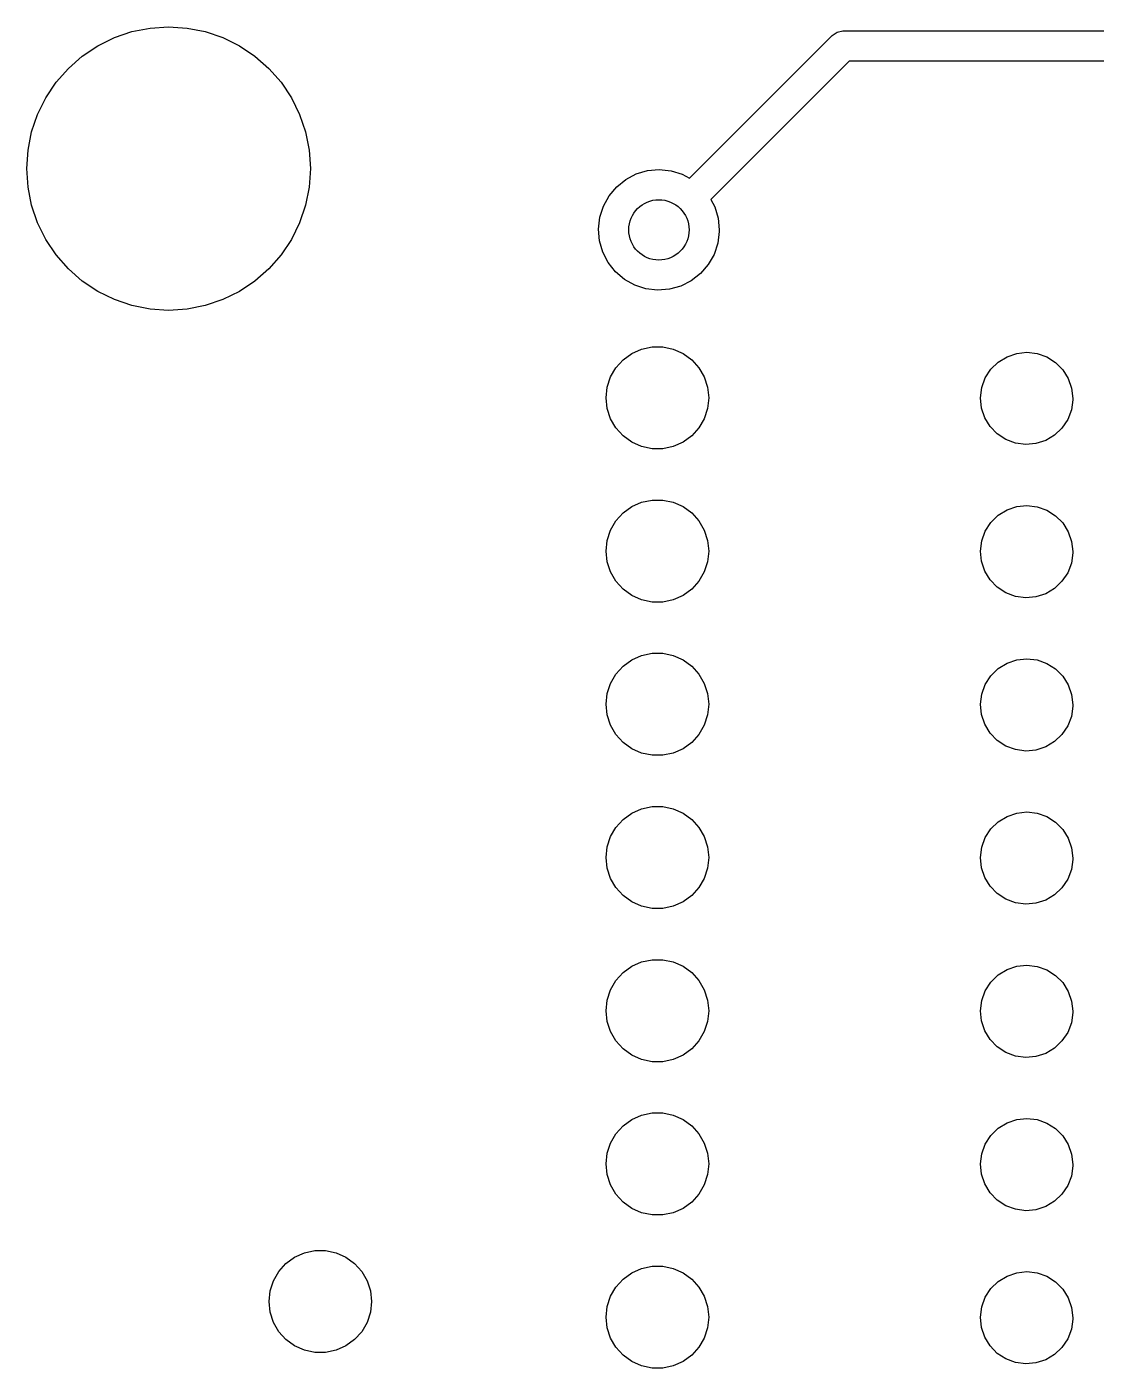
# Model space of a CAD drawing. Extents: x 3.94 to 7.51, y -4.49 to -2.62.
# Drawn here: x 3.937 to 4.635, y -3.523 to -2.647 of the extents above; entities that cross this region are included whole.
import ezdxf

# ---------------------------------------------------------------- set-up
doc = ezdxf.new("R2010")
doc.units = 0
doc.header["$MEASUREMENT"] = 0
doc.layers.add('BLACK', color=7, linetype='CONTINUOUS')

msp = doc.modelspace()

# ---------------------------------------------------------------- linework, layer by layer
at = {"layer": 'BLACK', "linetype": 'CONTINUOUS'}
for p, q in [((3.99459, -2.65452), (4.00605, -2.65063)), ((4.00605, -2.65063), (4.01792, -2.64827)), ((4.01792, -2.64827), (4.03, -2.64748)), ((4.03, -2.64748), (4.04208, -2.64827)), ((4.04208, -2.64827), (4.05395, -2.65063)), ((4.05395, -2.65063), (4.06541, -2.65452)), ((4.46304, -2.65304), (4.46623, -2.65091)), ((4.46623, -2.65091), (4.47, -2.65016)), ((4.47, -2.65016), (4.71202, -2.65016)), ((3.97368, -2.6666), (3.98374, -2.65988)), ((3.98374, -2.65988), (3.99459, -2.65452)), ((4.06541, -2.65452), (4.07626, -2.65988)), ((4.07626, -2.65988), (4.08632, -2.6666)), ((4.36988, -2.7462), (4.46304, -2.65304)), ((3.96458, -2.67458), (3.97368, -2.6666)), ((4.08632, -2.6666), (4.09542, -2.67458)), ((4.47408, -2.66984), (4.3838, -2.76012)), ((4.71206, -2.66984), (4.47408, -2.66984)), ((3.9566, -2.68368), (3.96458, -2.67458)), ((4.09542, -2.67458), (4.1034, -2.68368)), ((3.94988, -2.69374), (3.9566, -2.68368)), ((4.1034, -2.68368), (4.11012, -2.69374)), ((3.94452, -2.70459), (3.94988, -2.69374)), ((4.11012, -2.69374), (4.11548, -2.70459)), ((3.94063, -2.71605), (3.94452, -2.70459)), ((4.11548, -2.70459), (4.11937, -2.71605)), ((3.93827, -2.72792), (3.94063, -2.71605)), ((4.11937, -2.71605), (4.12173, -2.72792)), ((3.93748, -2.74), (3.93827, -2.72792)), ((4.12173, -2.72792), (4.12252, -2.74)), ((3.93827, -2.75208), (3.93748, -2.74)), ((4.12252, -2.74), (4.12173, -2.75208)), ((4.32245, -2.75187), (4.32844, -2.74706)), ((4.32844, -2.74706), (4.33525, -2.7435)), ((4.33525, -2.7435), (4.34262, -2.74133)), ((4.34262, -2.74133), (4.35027, -2.74063)), ((4.35027, -2.74063), (4.35792, -2.74143)), ((4.35792, -2.74143), (4.36526, -2.74371)), ((4.36526, -2.74371), (4.36988, -2.7462)), ((3.94063, -2.76395), (3.93827, -2.75208)), ((4.12173, -2.75208), (4.11937, -2.76395)), ((4.31752, -2.75776), (4.32245, -2.75187)), ((3.94452, -2.77541), (3.94063, -2.76395)), ((4.11937, -2.76395), (4.11548, -2.77541)), ((4.31149, -2.77181), (4.31381, -2.76449)), ((4.31381, -2.76449), (4.31752, -2.75776)), ((4.3838, -2.76012), (4.3864, -2.765)), ((4.3864, -2.765), (4.38862, -2.77235)), ((4.31063, -2.77945), (4.31149, -2.77181)), ((4.38862, -2.77235), (4.38937, -2.78)), ((3.94988, -2.78626), (3.94452, -2.77541)), ((4.11548, -2.77541), (4.11012, -2.78626)), ((4.31128, -2.78711), (4.31063, -2.77945)), ((4.38935, -2.7811), (4.38839, -2.78872)), ((4.38937, -2.78), (4.38935, -2.7811)), ((3.9566, -2.79632), (3.94988, -2.78626)), ((4.11012, -2.78626), (4.1034, -2.79632)), ((4.31339, -2.79449), (4.31128, -2.78711)), ((4.38839, -2.78872), (4.38597, -2.79601)), ((3.96458, -2.80542), (3.9566, -2.79632)), ((4.1034, -2.79632), (4.09542, -2.80542)), ((4.31691, -2.80133), (4.31339, -2.79449)), ((4.38597, -2.79601), (4.38217, -2.80269)), ((3.97368, -2.8134), (3.96458, -2.80542)), ((4.09542, -2.80542), (4.08632, -2.8134)), ((4.32168, -2.80735), (4.31691, -2.80133)), ((4.32753, -2.81233), (4.32168, -2.80735)), ((4.37715, -2.80851), (4.3711, -2.81324)), ((4.38217, -2.80269), (4.37715, -2.80851)), ((3.98374, -2.82012), (3.97368, -2.8134)), ((4.08632, -2.8134), (4.07626, -2.82012)), ((4.33424, -2.81608), (4.32753, -2.81233)), ((4.34155, -2.81845), (4.33424, -2.81608)), ((4.34918, -2.81936), (4.34155, -2.81845)), ((4.35684, -2.81877), (4.34918, -2.81936)), ((4.36424, -2.81671), (4.35684, -2.81877)), ((4.3711, -2.81324), (4.36424, -2.81671)), ((3.99459, -2.82548), (3.98374, -2.82012)), ((4.00605, -2.82937), (3.99459, -2.82548)), ((4.06541, -2.82548), (4.05395, -2.82937)), ((4.07626, -2.82012), (4.06541, -2.82548)), ((4.01792, -2.83173), (4.00605, -2.82937)), ((4.03, -2.83252), (4.01792, -2.83173)), ((4.04208, -2.83173), (4.03, -2.83252)), ((4.05395, -2.82937), (4.04208, -2.83173)), ((4.32662, -2.86474), (4.33228, -2.86063)), ((4.33228, -2.86063), (4.33867, -2.85778)), ((4.33867, -2.85778), (4.34552, -2.85633)), ((4.34552, -2.85633), (4.35251, -2.85633)), ((4.35251, -2.85633), (4.35936, -2.85778)), ((4.35936, -2.85778), (4.36575, -2.86063)), ((4.36575, -2.86063), (4.37141, -2.86474)), ((4.57718, -2.86275), (4.58353, -2.86058)), ((4.58353, -2.86058), (4.59021, -2.85988)), ((4.59021, -2.85988), (4.59688, -2.86068)), ((4.59688, -2.86068), (4.6032, -2.86293)), ((4.31844, -2.876), (4.32194, -2.86994)), ((4.32194, -2.86994), (4.32662, -2.86474)), ((4.37141, -2.86474), (4.37609, -2.86994)), ((4.37609, -2.86994), (4.37959, -2.876)), ((4.56302, -2.87661), (4.56666, -2.87096)), ((4.56666, -2.87096), (4.57146, -2.86627)), ((4.57146, -2.86627), (4.57718, -2.86275)), ((4.6032, -2.86293), (4.60887, -2.86653)), ((4.60887, -2.86653), (4.6136, -2.87129)), ((4.6136, -2.87129), (4.61716, -2.87699)), ((4.31628, -2.88265), (4.31844, -2.876)), ((4.37959, -2.876), (4.38175, -2.88265)), ((4.56073, -2.88292), (4.56302, -2.87661)), ((4.61716, -2.87699), (4.61937, -2.88333)), ((4.31555, -2.88961), (4.31628, -2.88265)), ((4.38175, -2.88265), (4.38248, -2.88961)), ((4.55988, -2.88958), (4.56073, -2.88292)), ((4.61937, -2.88333), (4.62012, -2.89)), ((4.31628, -2.89656), (4.31555, -2.88961)), ((4.31844, -2.90322), (4.31628, -2.89656)), ((4.38175, -2.89656), (4.37959, -2.90322)), ((4.38248, -2.88961), (4.38175, -2.89656)), ((4.56054, -2.89626), (4.55988, -2.88958)), ((4.56266, -2.90263), (4.56054, -2.89626)), ((4.61917, -2.89749), (4.61679, -2.90377)), ((4.62011, -2.89084), (4.61917, -2.89749)), ((4.62012, -2.89), (4.62011, -2.89084)), ((4.32194, -2.90928), (4.31844, -2.90322)), ((4.37959, -2.90322), (4.37609, -2.90928)), ((4.56614, -2.90838), (4.56266, -2.90263)), ((4.61679, -2.90377), (4.61307, -2.90936)), ((4.32662, -2.91448), (4.32194, -2.90928)), ((4.33228, -2.91859), (4.32662, -2.91448)), ((4.37141, -2.91448), (4.36575, -2.91859)), ((4.37609, -2.90928), (4.37141, -2.91448)), ((4.5708, -2.91321), (4.56614, -2.90838)), ((4.57642, -2.91688), (4.5708, -2.91321)), ((4.60821, -2.91399), (4.60244, -2.91743)), ((4.61307, -2.90936), (4.60821, -2.91399)), ((4.33867, -2.92143), (4.33228, -2.91859)), ((4.34552, -2.92289), (4.33867, -2.92143)), ((4.35251, -2.92289), (4.34552, -2.92289)), ((4.35936, -2.92143), (4.35251, -2.92289)), ((4.36575, -2.91859), (4.35936, -2.92143)), ((4.58271, -2.91922), (4.57642, -2.91688)), ((4.58937, -2.92011), (4.58271, -2.91922)), ((4.59606, -2.9195), (4.58937, -2.92011)), ((4.60244, -2.91743), (4.59606, -2.9195)), ((4.33228, -2.96063), (4.33867, -2.95778)), ((4.33867, -2.95778), (4.34552, -2.95633)), ((4.34552, -2.95633), (4.35251, -2.95633)), ((4.35251, -2.95633), (4.35936, -2.95778)), ((4.35936, -2.95778), (4.36575, -2.96063)), ((4.32194, -2.96994), (4.32662, -2.96474)), ((4.32662, -2.96474), (4.33228, -2.96063)), ((4.36575, -2.96063), (4.37141, -2.96474)), ((4.37141, -2.96474), (4.37609, -2.96994)), ((4.56666, -2.97096), (4.57146, -2.96627)), ((4.57146, -2.96627), (4.57718, -2.96275)), ((4.57718, -2.96275), (4.58353, -2.96058)), ((4.58353, -2.96058), (4.59021, -2.95988)), ((4.59021, -2.95988), (4.59688, -2.96068)), ((4.59688, -2.96068), (4.6032, -2.96293)), ((4.6032, -2.96293), (4.60887, -2.96653)), ((4.60887, -2.96653), (4.6136, -2.97129)), ((4.31628, -2.98265), (4.31844, -2.976)), ((4.31844, -2.976), (4.32194, -2.96994)), ((4.37609, -2.96994), (4.37959, -2.976)), ((4.37959, -2.976), (4.38175, -2.98265)), ((4.56302, -2.97661), (4.56666, -2.97096)), ((4.6136, -2.97129), (4.61716, -2.97699)), ((4.31555, -2.98961), (4.31628, -2.98265)), ((4.38175, -2.98265), (4.38248, -2.98961)), ((4.55988, -2.98958), (4.56073, -2.98292)), ((4.56073, -2.98292), (4.56302, -2.97661)), ((4.61716, -2.97699), (4.61937, -2.98333)), ((4.61937, -2.98333), (4.62012, -2.99)), ((4.31628, -2.99656), (4.31555, -2.98961)), ((4.38248, -2.98961), (4.38175, -2.99656)), ((4.56054, -2.99626), (4.55988, -2.98958)), ((4.62011, -2.99084), (4.61917, -2.99749)), ((4.62012, -2.99), (4.62011, -2.99084)), ((4.31844, -3.00322), (4.31628, -2.99656)), ((4.38175, -2.99656), (4.37959, -3.00322)), ((4.56266, -3.00263), (4.56054, -2.99626)), ((4.56614, -3.00838), (4.56266, -3.00263)), ((4.61917, -2.99749), (4.61679, -3.00377)), ((4.32194, -3.00928), (4.31844, -3.00322)), ((4.32662, -3.01448), (4.32194, -3.00928)), ((4.37609, -3.00928), (4.37141, -3.01448)), ((4.37959, -3.00322), (4.37609, -3.00928)), ((4.5708, -3.01321), (4.56614, -3.00838)), ((4.61307, -3.00936), (4.60821, -3.01399)), ((4.61679, -3.00377), (4.61307, -3.00936)), ((4.33228, -3.01859), (4.32662, -3.01448)), ((4.33867, -3.02143), (4.33228, -3.01859)), ((4.36575, -3.01859), (4.35936, -3.02143)), ((4.37141, -3.01448), (4.36575, -3.01859)), ((4.57642, -3.01688), (4.5708, -3.01321)), ((4.58271, -3.01922), (4.57642, -3.01688)), ((4.58937, -3.02011), (4.58271, -3.01922)), ((4.59606, -3.0195), (4.58937, -3.02011)), ((4.60244, -3.01743), (4.59606, -3.0195)), ((4.60821, -3.01399), (4.60244, -3.01743)), ((4.34552, -3.02289), (4.33867, -3.02143)), ((4.35251, -3.02289), (4.34552, -3.02289)), ((4.35936, -3.02143), (4.35251, -3.02289)), ((4.32662, -3.06474), (4.33228, -3.06063)), ((4.33228, -3.06063), (4.33867, -3.05778)), ((4.33867, -3.05778), (4.34552, -3.05633)), ((4.34552, -3.05633), (4.35251, -3.05633)), ((4.35251, -3.05633), (4.35936, -3.05778)), ((4.35936, -3.05778), (4.36575, -3.06063)), ((4.36575, -3.06063), (4.37141, -3.06474)), ((4.57146, -3.06627), (4.57718, -3.06275)), ((4.57718, -3.06275), (4.58353, -3.06058)), ((4.58353, -3.06058), (4.59021, -3.05988)), ((4.59021, -3.05988), (4.59688, -3.06068)), ((4.59688, -3.06068), (4.6032, -3.06293)), ((4.6032, -3.06293), (4.60887, -3.06653)), ((4.31844, -3.076), (4.32194, -3.06994)), ((4.32194, -3.06994), (4.32662, -3.06474)), ((4.37141, -3.06474), (4.37609, -3.06994)), ((4.37609, -3.06994), (4.37959, -3.076)), ((4.56302, -3.07661), (4.56666, -3.07096)), ((4.56666, -3.07096), (4.57146, -3.06627)), ((4.60887, -3.06653), (4.6136, -3.07129)), ((4.6136, -3.07129), (4.61716, -3.07699)), ((4.31628, -3.08265), (4.31844, -3.076)), ((4.37959, -3.076), (4.38175, -3.08265)), ((4.56073, -3.08292), (4.56302, -3.07661)), ((4.61716, -3.07699), (4.61937, -3.08333)), ((4.31555, -3.08961), (4.31628, -3.08265)), ((4.31628, -3.09656), (4.31555, -3.08961)), ((4.38175, -3.08265), (4.38248, -3.08961)), ((4.38248, -3.08961), (4.38175, -3.09656)), ((4.55988, -3.08958), (4.56073, -3.08292)), ((4.56054, -3.09626), (4.55988, -3.08958)), ((4.61937, -3.08333), (4.62012, -3.09)), ((4.62012, -3.09), (4.62011, -3.09084)), ((4.31844, -3.10322), (4.31628, -3.09656)), ((4.38175, -3.09656), (4.37959, -3.10322)), ((4.56266, -3.10263), (4.56054, -3.09626)), ((4.61917, -3.09749), (4.61679, -3.10377)), ((4.62011, -3.09084), (4.61917, -3.09749)), ((4.32194, -3.10928), (4.31844, -3.10322)), ((4.37959, -3.10322), (4.37609, -3.10928)), ((4.56614, -3.10838), (4.56266, -3.10263)), ((4.61679, -3.10377), (4.61307, -3.10936)), ((4.32662, -3.11448), (4.32194, -3.10928)), ((4.33228, -3.11859), (4.32662, -3.11448)), ((4.37141, -3.11448), (4.36575, -3.11859)), ((4.37609, -3.10928), (4.37141, -3.11448)), ((4.5708, -3.11321), (4.56614, -3.10838)), ((4.57642, -3.11688), (4.5708, -3.11321)), ((4.60821, -3.11399), (4.60244, -3.11743)), ((4.61307, -3.10936), (4.60821, -3.11399)), ((4.33867, -3.12143), (4.33228, -3.11859)), ((4.34552, -3.12289), (4.33867, -3.12143)), ((4.35251, -3.12289), (4.34552, -3.12289)), ((4.35936, -3.12143), (4.35251, -3.12289)), ((4.36575, -3.11859), (4.35936, -3.12143)), ((4.58271, -3.11922), (4.57642, -3.11688)), ((4.58937, -3.12011), (4.58271, -3.11922)), ((4.59606, -3.1195), (4.58937, -3.12011)), ((4.60244, -3.11743), (4.59606, -3.1195)), ((4.33228, -3.16063), (4.33867, -3.15778)), ((4.33867, -3.15778), (4.34552, -3.15633)), ((4.34552, -3.15633), (4.35251, -3.15633)), ((4.35251, -3.15633), (4.35936, -3.15778)), ((4.35936, -3.15778), (4.36575, -3.16063)), ((4.58353, -3.16058), (4.59021, -3.15988)), ((4.59021, -3.15988), (4.59688, -3.16068)), ((4.32194, -3.16994), (4.32662, -3.16474)), ((4.32662, -3.16474), (4.33228, -3.16063)), ((4.36575, -3.16063), (4.37141, -3.16474)), ((4.37141, -3.16474), (4.37609, -3.16994)), ((4.56666, -3.17096), (4.57146, -3.16627)), ((4.57146, -3.16627), (4.57718, -3.16275)), ((4.57718, -3.16275), (4.58353, -3.16058)), ((4.59688, -3.16068), (4.6032, -3.16293)), ((4.6032, -3.16293), (4.60887, -3.16653)), ((4.60887, -3.16653), (4.6136, -3.17129)), ((4.31628, -3.18265), (4.31844, -3.176)), ((4.31844, -3.176), (4.32194, -3.16994)), ((4.37609, -3.16994), (4.37959, -3.176)), ((4.37959, -3.176), (4.38175, -3.18265)), ((4.56073, -3.18292), (4.56302, -3.17661)), ((4.56302, -3.17661), (4.56666, -3.17096)), ((4.6136, -3.17129), (4.61716, -3.17699)), ((4.61716, -3.17699), (4.61937, -3.18333)), ((4.31555, -3.18961), (4.31628, -3.18265)), ((4.38175, -3.18265), (4.38248, -3.18961)), ((4.55988, -3.18958), (4.56073, -3.18292)), ((4.61937, -3.18333), (4.62012, -3.19)), ((4.31628, -3.19656), (4.31555, -3.18961)), ((4.38248, -3.18961), (4.38175, -3.19656)), ((4.56054, -3.19626), (4.55988, -3.18958)), ((4.62011, -3.19084), (4.61917, -3.19749)), ((4.62012, -3.19), (4.62011, -3.19084)), ((4.31844, -3.20322), (4.31628, -3.19656)), ((4.32194, -3.20928), (4.31844, -3.20322)), ((4.37959, -3.20322), (4.37609, -3.20928)), ((4.38175, -3.19656), (4.37959, -3.20322)), ((4.56266, -3.20263), (4.56054, -3.19626)), ((4.56614, -3.20838), (4.56266, -3.20263)), ((4.61679, -3.20377), (4.61307, -3.20936)), ((4.61917, -3.19749), (4.61679, -3.20377)), ((4.32662, -3.21448), (4.32194, -3.20928)), ((4.37609, -3.20928), (4.37141, -3.21448)), ((4.5708, -3.21321), (4.56614, -3.20838)), ((4.61307, -3.20936), (4.60821, -3.21399)), ((4.33228, -3.21859), (4.32662, -3.21448)), ((4.33867, -3.22143), (4.33228, -3.21859)), ((4.34552, -3.22289), (4.33867, -3.22143)), ((4.35936, -3.22143), (4.35251, -3.22289)), ((4.36575, -3.21859), (4.35936, -3.22143)), ((4.37141, -3.21448), (4.36575, -3.21859)), ((4.57642, -3.21688), (4.5708, -3.21321)), ((4.58271, -3.21922), (4.57642, -3.21688)), ((4.58937, -3.22011), (4.58271, -3.21922)), ((4.59606, -3.2195), (4.58937, -3.22011)), ((4.60244, -3.21743), (4.59606, -3.2195)), ((4.60821, -3.21399), (4.60244, -3.21743)), ((4.35251, -3.22289), (4.34552, -3.22289)), ((4.33867, -3.25778), (4.34552, -3.25633)), ((4.34552, -3.25633), (4.35251, -3.25633)), ((4.35251, -3.25633), (4.35936, -3.25778)), ((4.32194, -3.26994), (4.32662, -3.26474)), ((4.32662, -3.26474), (4.33228, -3.26063)), ((4.33228, -3.26063), (4.33867, -3.25778)), ((4.35936, -3.25778), (4.36575, -3.26063)), ((4.36575, -3.26063), (4.37141, -3.26474)), ((4.37141, -3.26474), (4.37609, -3.26994)), ((4.57146, -3.26627), (4.57718, -3.26275)), ((4.57718, -3.26275), (4.58353, -3.26058)), ((4.58353, -3.26058), (4.59021, -3.25988)), ((4.59021, -3.25988), (4.59688, -3.26068)), ((4.59688, -3.26068), (4.6032, -3.26293)), ((4.6032, -3.26293), (4.60887, -3.26653)), ((4.31844, -3.276), (4.32194, -3.26994)), ((4.37609, -3.26994), (4.37959, -3.276)), ((4.56302, -3.27661), (4.56666, -3.27096)), ((4.56666, -3.27096), (4.57146, -3.26627)), ((4.60887, -3.26653), (4.6136, -3.27129)), ((4.6136, -3.27129), (4.61716, -3.27699)), ((4.31555, -3.28961), (4.31628, -3.28265)), ((4.31628, -3.28265), (4.31844, -3.276)), ((4.37959, -3.276), (4.38175, -3.28265)), ((4.38175, -3.28265), (4.38248, -3.28961)), ((4.56073, -3.28292), (4.56302, -3.27661)), ((4.61716, -3.27699), (4.61937, -3.28333)), ((4.31628, -3.29656), (4.31555, -3.28961)), ((4.38248, -3.28961), (4.38175, -3.29656)), ((4.55988, -3.28958), (4.56073, -3.28292)), ((4.56054, -3.29626), (4.55988, -3.28958)), ((4.62011, -3.29084), (4.61917, -3.29749)), ((4.61937, -3.28333), (4.62012, -3.29)), ((4.62012, -3.29), (4.62011, -3.29084)), ((4.31844, -3.30322), (4.31628, -3.29656)), ((4.38175, -3.29656), (4.37959, -3.30322)), ((4.56266, -3.30263), (4.56054, -3.29626)), ((4.61917, -3.29749), (4.61679, -3.30377)), ((4.32194, -3.30928), (4.31844, -3.30322)), ((4.37959, -3.30322), (4.37609, -3.30928)), ((4.56614, -3.30838), (4.56266, -3.30263)), ((4.5708, -3.31321), (4.56614, -3.30838)), ((4.61679, -3.30377), (4.61307, -3.30936)), ((4.32662, -3.31448), (4.32194, -3.30928)), ((4.33228, -3.31859), (4.32662, -3.31448)), ((4.37141, -3.31448), (4.36575, -3.31859)), ((4.37609, -3.30928), (4.37141, -3.31448)), ((4.57642, -3.31688), (4.5708, -3.31321)), ((4.58271, -3.31922), (4.57642, -3.31688)), ((4.60244, -3.31743), (4.59606, -3.3195)), ((4.60821, -3.31399), (4.60244, -3.31743)), ((4.61307, -3.30936), (4.60821, -3.31399)), ((4.33867, -3.32143), (4.33228, -3.31859)), ((4.34552, -3.32289), (4.33867, -3.32143)), ((4.35251, -3.32289), (4.34552, -3.32289)), ((4.35936, -3.32143), (4.35251, -3.32289)), ((4.36575, -3.31859), (4.35936, -3.32143)), ((4.58937, -3.32011), (4.58271, -3.31922)), ((4.59606, -3.3195), (4.58937, -3.32011)), ((4.32662, -3.36474), (4.33228, -3.36063)), ((4.33228, -3.36063), (4.33867, -3.35778)), ((4.33867, -3.35778), (4.34552, -3.35633)), ((4.34552, -3.35633), (4.35251, -3.35633)), ((4.35251, -3.35633), (4.35936, -3.35778)), ((4.35936, -3.35778), (4.36575, -3.36063)), ((4.36575, -3.36063), (4.37141, -3.36474)), ((4.57718, -3.36275), (4.58353, -3.36058)), ((4.58353, -3.36058), (4.59021, -3.35988)), ((4.59021, -3.35988), (4.59688, -3.36068)), ((4.59688, -3.36068), (4.6032, -3.36293)), ((4.31844, -3.376), (4.32194, -3.36994)), ((4.32194, -3.36994), (4.32662, -3.36474)), ((4.37141, -3.36474), (4.37609, -3.36994)), ((4.37609, -3.36994), (4.37959, -3.376)), ((4.56666, -3.37096), (4.57146, -3.36627)), ((4.57146, -3.36627), (4.57718, -3.36275)), ((4.6032, -3.36293), (4.60887, -3.36653)), ((4.60887, -3.36653), (4.6136, -3.37129)), ((4.31628, -3.38265), (4.31844, -3.376)), ((4.37959, -3.376), (4.38175, -3.38265)), ((4.56073, -3.38292), (4.56302, -3.37661)), ((4.56302, -3.37661), (4.56666, -3.37096)), ((4.6136, -3.37129), (4.61716, -3.37699)), ((4.61716, -3.37699), (4.61937, -3.38333)), ((4.31555, -3.38961), (4.31628, -3.38265)), ((4.38175, -3.38265), (4.38248, -3.38961)), ((4.55988, -3.38958), (4.56073, -3.38292)), ((4.61937, -3.38333), (4.62012, -3.39)), ((4.31628, -3.39656), (4.31555, -3.38961)), ((4.31844, -3.40322), (4.31628, -3.39656)), ((4.38175, -3.39656), (4.37959, -3.40322)), ((4.38248, -3.38961), (4.38175, -3.39656)), ((4.56054, -3.39626), (4.55988, -3.38958)), ((4.56266, -3.40263), (4.56054, -3.39626)), ((4.62011, -3.39084), (4.61917, -3.39749)), ((4.62012, -3.39), (4.62011, -3.39084)), ((4.32194, -3.40928), (4.31844, -3.40322)), ((4.37959, -3.40322), (4.37609, -3.40928)), ((4.56614, -3.40838), (4.56266, -3.40263)), ((4.61679, -3.40377), (4.61307, -3.40936)), ((4.61917, -3.39749), (4.61679, -3.40377)), ((4.32662, -3.41448), (4.32194, -3.40928)), ((4.37609, -3.40928), (4.37141, -3.41448)), ((4.5708, -3.41321), (4.56614, -3.40838)), ((4.57642, -3.41688), (4.5708, -3.41321)), ((4.60821, -3.41399), (4.60244, -3.41743)), ((4.61307, -3.40936), (4.60821, -3.41399)), ((4.33228, -3.41859), (4.32662, -3.41448)), ((4.33867, -3.42143), (4.33228, -3.41859)), ((4.34552, -3.42289), (4.33867, -3.42143)), ((4.35936, -3.42143), (4.35251, -3.42289)), ((4.36575, -3.41859), (4.35936, -3.42143)), ((4.37141, -3.41448), (4.36575, -3.41859)), ((4.58271, -3.41922), (4.57642, -3.41688)), ((4.58937, -3.42011), (4.58271, -3.41922)), ((4.59606, -3.4195), (4.58937, -3.42011)), ((4.60244, -3.41743), (4.59606, -3.4195)), ((4.35251, -3.42289), (4.34552, -3.42289)), ((4.11228, -3.45043), (4.11867, -3.44758)), ((4.11867, -3.44758), (4.12552, -3.44613)), ((4.12552, -3.44613), (4.13251, -3.44613)), ((4.13251, -3.44613), (4.13936, -3.44758)), ((4.13936, -3.44758), (4.14575, -3.45043)), ((4.10194, -3.45974), (4.10662, -3.45454)), ((4.10662, -3.45454), (4.11228, -3.45043)), ((4.14575, -3.45043), (4.15141, -3.45454)), ((4.15141, -3.45454), (4.15609, -3.45974)), ((4.33228, -3.46063), (4.33867, -3.45778)), ((4.33867, -3.45778), (4.34552, -3.45633)), ((4.34552, -3.45633), (4.35251, -3.45633)), ((4.35251, -3.45633), (4.35936, -3.45778)), ((4.35936, -3.45778), (4.36575, -3.46063)), ((4.09628, -3.47245), (4.09844, -3.4658)), ((4.09844, -3.4658), (4.10194, -3.45974)), ((4.15609, -3.45974), (4.15959, -3.4658)), ((4.15959, -3.4658), (4.16175, -3.47245)), ((4.32194, -3.46994), (4.32662, -3.46474)), ((4.32662, -3.46474), (4.33228, -3.46063)), ((4.36575, -3.46063), (4.37141, -3.46474)), ((4.37141, -3.46474), (4.37609, -3.46994)), ((4.56666, -3.47096), (4.57146, -3.46627)), ((4.57146, -3.46627), (4.57718, -3.46275)), ((4.57718, -3.46275), (4.58353, -3.46058)), ((4.58353, -3.46058), (4.59021, -3.45988)), ((4.59021, -3.45988), (4.59688, -3.46068)), ((4.59688, -3.46068), (4.6032, -3.46293)), ((4.6032, -3.46293), (4.60887, -3.46653)), ((4.60887, -3.46653), (4.6136, -3.47129)), ((4.09555, -3.47941), (4.09628, -3.47245)), ((4.16175, -3.47245), (4.16248, -3.47941)), ((4.31844, -3.476), (4.32194, -3.46994)), ((4.37609, -3.46994), (4.37959, -3.476)), ((4.56302, -3.47661), (4.56666, -3.47096)), ((4.6136, -3.47129), (4.61716, -3.47699)), ((4.09628, -3.48637), (4.09555, -3.47941)), ((4.16248, -3.47941), (4.16175, -3.48637)), ((4.31555, -3.48961), (4.31628, -3.48265)), ((4.31628, -3.48265), (4.31844, -3.476)), ((4.37959, -3.476), (4.38175, -3.48265)), ((4.38175, -3.48265), (4.38248, -3.48961)), ((4.55988, -3.48958), (4.56073, -3.48292)), ((4.56073, -3.48292), (4.56302, -3.47661)), ((4.61716, -3.47699), (4.61937, -3.48333)), ((4.61937, -3.48333), (4.62012, -3.49)), ((4.09844, -3.49302), (4.09628, -3.48637)), ((4.16175, -3.48637), (4.15959, -3.49302)), ((4.31628, -3.49656), (4.31555, -3.48961)), ((4.38248, -3.48961), (4.38175, -3.49656)), ((4.56054, -3.49626), (4.55988, -3.48958)), ((4.62011, -3.49084), (4.61917, -3.49749)), ((4.62012, -3.49), (4.62011, -3.49084)), ((4.10194, -3.49908), (4.09844, -3.49302)), ((4.10662, -3.50428), (4.10194, -3.49908)), ((4.15609, -3.49908), (4.15141, -3.50428)), ((4.15959, -3.49302), (4.15609, -3.49908)), ((4.31844, -3.50322), (4.31628, -3.49656)), ((4.38175, -3.49656), (4.37959, -3.50322)), ((4.56266, -3.50263), (4.56054, -3.49626)), ((4.61917, -3.49749), (4.61679, -3.50377)), ((4.11228, -3.50839), (4.10662, -3.50428)), ((4.11867, -3.51124), (4.11228, -3.50839)), ((4.14575, -3.50839), (4.13936, -3.51124)), ((4.15141, -3.50428), (4.14575, -3.50839)), ((4.32194, -3.50928), (4.31844, -3.50322)), ((4.32662, -3.51448), (4.32194, -3.50928)), ((4.37609, -3.50928), (4.37141, -3.51448)), ((4.37959, -3.50322), (4.37609, -3.50928)), ((4.56614, -3.50838), (4.56266, -3.50263)), ((4.5708, -3.51321), (4.56614, -3.50838)), ((4.61307, -3.50936), (4.60821, -3.51399)), ((4.61679, -3.50377), (4.61307, -3.50936)), ((4.12552, -3.51269), (4.11867, -3.51124)), ((4.13251, -3.51269), (4.12552, -3.51269)), ((4.13936, -3.51124), (4.13251, -3.51269)), ((4.33228, -3.51859), (4.32662, -3.51448)), ((4.33867, -3.52143), (4.33228, -3.51859)), ((4.36575, -3.51859), (4.35936, -3.52143)), ((4.37141, -3.51448), (4.36575, -3.51859)), ((4.57642, -3.51688), (4.5708, -3.51321)), ((4.58271, -3.51922), (4.57642, -3.51688)), ((4.60244, -3.51743), (4.59606, -3.5195)), ((4.60821, -3.51399), (4.60244, -3.51743)), ((4.34552, -3.52289), (4.33867, -3.52143)), ((4.35251, -3.52289), (4.34552, -3.52289)), ((4.35936, -3.52143), (4.35251, -3.52289)), ((4.58937, -3.52011), (4.58271, -3.51922)), ((4.59606, -3.5195), (4.58937, -3.52011))]:
    msp.add_line(p, q, dxfattribs=at)
at = {"layer": 'BLACK'}
msp.add_circle((4.35, -2.78), 0.01969, dxfattribs=at)

doc.saveas('drawing.dxf')
